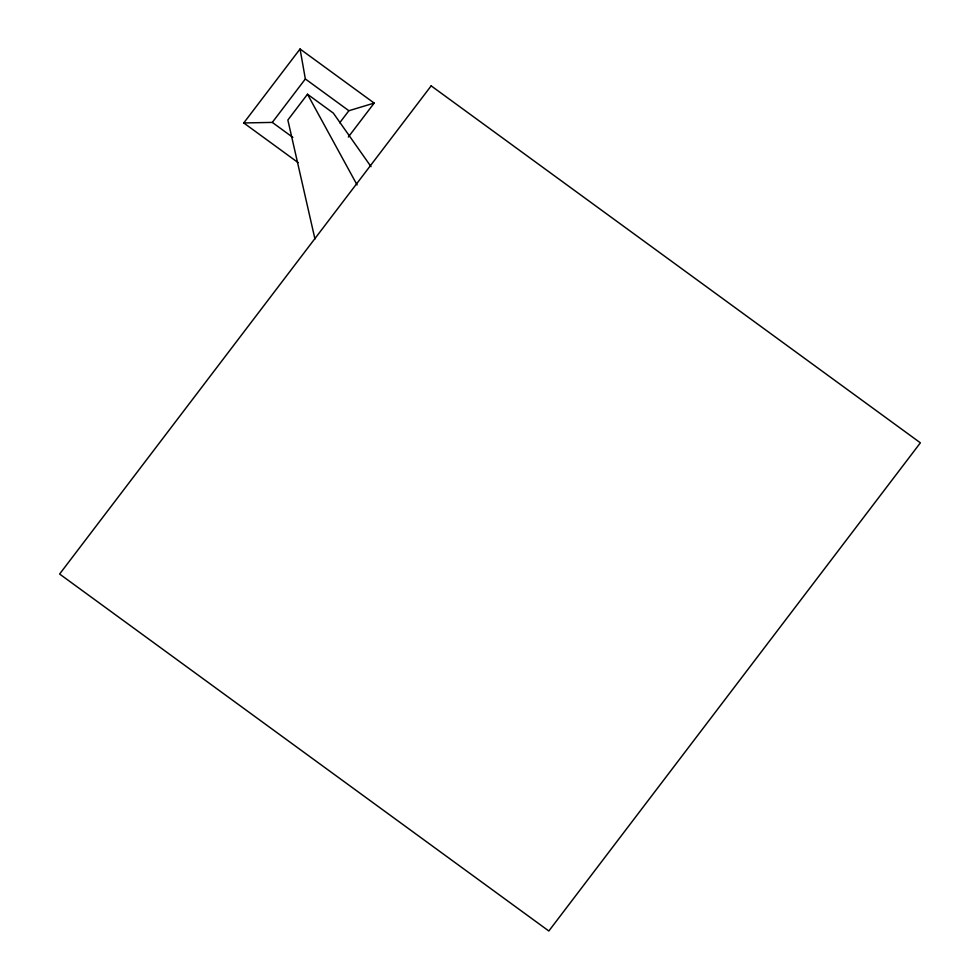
<?xml version="1.0" encoding="UTF-8"?>
<svg xmlns="http://www.w3.org/2000/svg" width="980" height="980" viewBox="0 0 980 980"><rect width="100%" height="100%" fill="white"/><g stroke="black" fill="none" stroke-linecap="round" stroke-linejoin="round"><path stroke-width="1.47" d="M298.116 162.607L243.763 122.953L300.052 49L374.164 103.084L348.329 137.029M243.763 122.953L272.293 122.402L305.356 78.963L300.052 49M371.028 166.649L333.323 113.104L307.487 94.239L287.863 120.026L314.948 238.985M339.705 122.794L348.88 110.728L374.164 103.084M305.356 78.963L348.88 110.728M272.293 122.402L292.849 137.396M307.487 94.239L357.075 184.926M431.163 85.86L59.621 574.035L548.837 931L920.379 442.825L431.163 85.86"/></g></svg>
